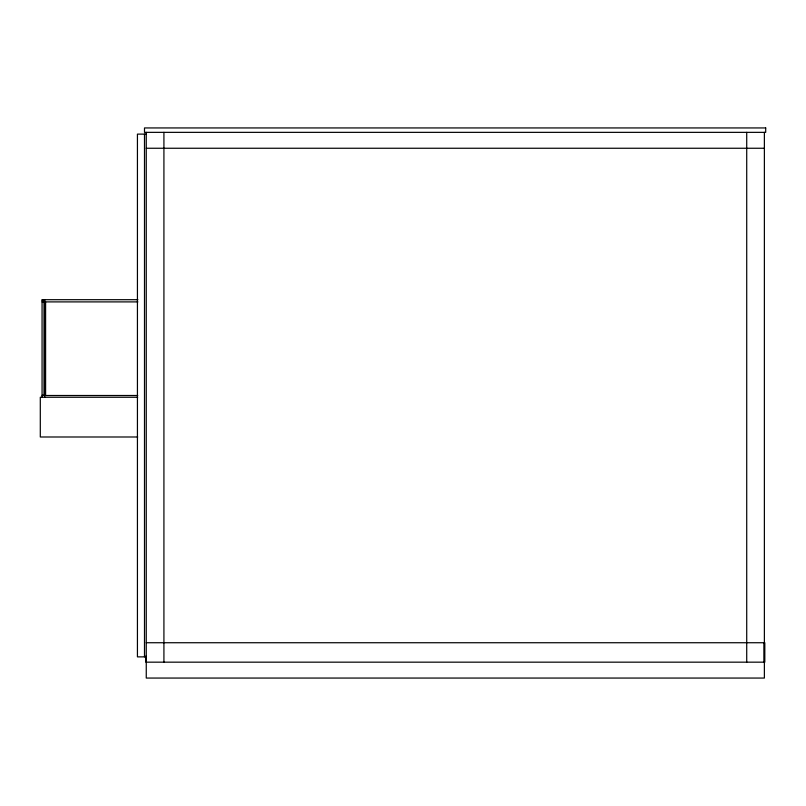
<?xml version="1.0" encoding="UTF-8"?>
<svg xmlns="http://www.w3.org/2000/svg" width="806" height="806" viewBox="0 0 806 806"><rect width="100%" height="100%" fill="white"/><g stroke="black" fill="none" stroke-linecap="round" stroke-linejoin="round"><path stroke-width="1.21" d="M146.259 134.118L137.433 134.118L137.433 656.87L146.259 656.87M146.259 148.254L764.38 148.254M137.886 299.691L42.063 299.691L42.063 397.257M42.063 300.124L44.713 300.124M42.063 301.897L137.886 301.897M42.063 395.313L44.713 395.313M137.745 395.494L45.599 395.494L45.599 301.897M137.695 397.257L40.3 397.257L40.3 436.993L137.695 436.993M146.259 642.735L764.813 642.735L764.813 662.169L145.826 662.169L145.826 656.094M764.38 132.355L764.38 678.058L146.259 678.058L146.259 132.355M764.108 642.735L764.108 662.169M746.719 132.355L746.719 662.169M163.92 132.355L163.92 662.169M144.496 134.118L144.496 656.87M44.713 299.691L44.713 397.257M44.008 301.897L44.008 395.494M765.7 127.942L144.496 127.942L144.496 132.355L765.7 132.355L765.7 127.942"/></g></svg>
